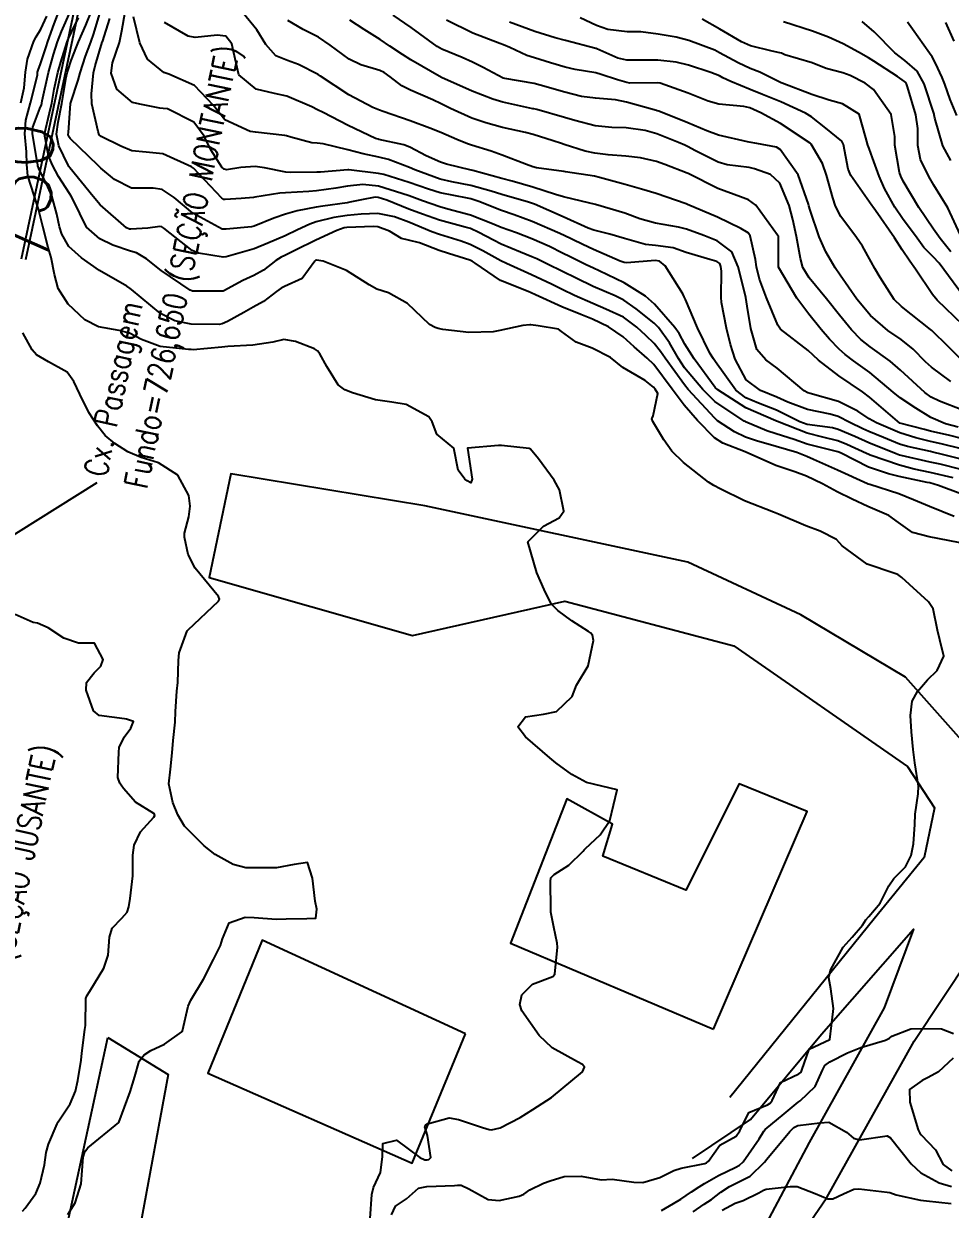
# Model space of a CAD drawing. Header units: metres. Extents: x 318500 to 325275, y 7408834 to 7428799.
# Drawn here: x 323553.6 to 323613.6, y 7419599.6 to 7419676.5 of the extents above; entities that cross this region are included whole.
import ezdxf
from ezdxf.enums import TextEntityAlignment as Align

# ---------------------------------------------------------------- set-up
doc = ezdxf.new("R2010")
doc.units = ezdxf.units.M
doc.header["$MEASUREMENT"] = 0
doc.linetypes.add('CONTINUO', pattern=[0])
for name, color, linetype in [('Canaleta de Drenagem', 151, 'Continuous'), ('Cotas', 45, 'Continuous'), ('Curvas de Nivel 1m', 11, 'Continuous'), ('Curvas de Nivel 5m', 15, 'Continuous'), ('Edificações', 30, 'Continuous'), ('TEXTO', 45, 'Continuous'), ('Vias Primárias', 230, 'Continuous'), ('Vias Secundárias', 230, 'Continuous')]:
    doc.layers.add(name, color=color, linetype=linetype)
doc.styles.add('ROMANS', font='romans', dxfattribs={"height": 0.2})
doc.styles.add('Style-STANDARD', font='STANDARD.shx')

msp = doc.modelspace()

# ---------------------------------------------------------------- linework, layer by layer
at = {"layer": 'Canaleta de Drenagem'}
for points in [[(323560.512, 7419694.585), (323553.429, 7419661.246)], [(323560.806, 7419694.524), (323553.722, 7419661.183)]]:
    msp.add_lwpolyline(points, dxfattribs=at)
at = {"layer": 'Curvas de Nivel 1m', "flags": 128}
for points, elevation in [([(323576.052, 7419599.055), (323576.156, 7419600.61), (323576.277, 7419601.052), (323576.716, 7419602.031), (323576.843, 7419603.043), (323576.877, 7419603.919), (323577.756, 7419604.128), (323579.278, 7419603.007), (323579.6, 7419602.863), (323579.739, 7419602.857), (323579.854, 7419602.884), (323579.979, 7419602.998), (323579.762, 7419604.443), (323579.589, 7419605.003), (323579.654, 7419605.12), (323579.773, 7419605.188), (323581.18, 7419605.585), (323581.777, 7419605.46), (323583.341, 7419604.956), (323583.768, 7419604.831), (323583.907, 7419604.809), (323584.469, 7419604.94), (323585.78, 7419605.59), (323586.589, 7419606.111), (323587.8, 7419606.9), (323589.817, 7419608.561), (323589.945, 7419608.868), (323589.823, 7419609.043), (323589.492, 7419609.208), (323587.838, 7419610.105), (323587.012, 7419610.908), (323585.874, 7419612.52), (323585.742, 7419612.922), (323585.886, 7419613.545), (323586.573, 7419614.233), (323587.898, 7419614.742), (323588.027, 7419614.898), (323588.185, 7419616.637), (323588.175, 7419616.896), (323587.946, 7419617.934), (323587.765, 7419618.902), (323587.763, 7419619.101), (323587.736, 7419620.902), (323587.758, 7419621.128), (323587.987, 7419621.354), (323588.919, 7419621.963), (323589.861, 7419622.872), (323589.931, 7419622.952), (323590.013, 7419623.039), (323590.95, 7419623.932), (323591.58, 7419624.847), (323592.06, 7419626.84), (323590.067, 7419627.321), (323589.121, 7419627.837), (323588.085, 7419628.594), (323587.699, 7419628.904), (323586.11, 7419630.274), (323585.619, 7419630.928), (323586.127, 7419631.573), (323587.295, 7419631.742), (323588.13, 7419631.907), (323589.135, 7419632.885), (323589.42, 7419633.612), (323590.17, 7419634.87), (323590.536, 7419636.524), (323590.464, 7419636.866), (323590.339, 7419637.006), (323590.202, 7419637.096), (323589.114, 7419637.791), (323588.216, 7419638.473), (323587.79, 7419638.904), (323587.328, 7419639.814), (323586.856, 7419640.914), (323586.28, 7419642.92), (323587.276, 7419643.924), (323588.296, 7419644.467), (323588.612, 7419644.895), (323588.321, 7419646.283), (323587.977, 7419646.904), (323586.963, 7419648.301), (323586.45, 7419648.919), (323586.36, 7419648.963), (323584.568, 7419649.153), (323584.362, 7419649.158), (323582.36, 7419648.98), (323582.661, 7419646.975), (323582.567, 7419646.735), (323582.328, 7419646.866), (323582.198, 7419646.981), (323581.76, 7419647.564), (323581.483, 7419648.989), (323580.369, 7419649.895), (323580.073, 7419650.7), (323579.846, 7419651.008), (323578.392, 7419651.826), (323577.462, 7419651.975), (323576.396, 7419652.12), (323574.902, 7419652.576), (323574.405, 7419652.768), (323573.975, 7419653.087), (323573.241, 7419654.285), (323572.783, 7419655.105), (323572.638, 7419655.303), (323572.443, 7419655.422), (323571.211, 7419655.892), (323570.449, 7419656.031), (323569.741, 7419655.853), (323568.445, 7419655.662), (323566.832, 7419655.572), (323566.443, 7419655.528), (323564.591, 7419655.368), (323564.442, 7419655.373), (323564.278, 7419655.385), (323562.443, 7419655.565), (323561.227, 7419656.038), (323560.452, 7419656.443), (323559.79, 7419656.616), (323558.456, 7419656.86), (323557.566, 7419657.309), (323556.475, 7419658.311), (323555.827, 7419659.33), (323555.6, 7419660.237), (323555.38, 7419661.337), (323555.185, 7419661.999), (323554.829, 7419663.346), (323554.557, 7419664.482), (323554.281, 7419665.354), (323553.858, 7419666.636), (323553.799, 7419667.362), (323553.771, 7419668.194), (323553.665, 7419669.364), (323553.744, 7419670.252), (323554.048, 7419671.359), (323554.483, 7419673.167), (323554.504, 7419673.352), (323554.53, 7419673.495), (323554.678, 7419673.899), (323555.049, 7419674.99), (323555.161, 7419675.343), (323555.572, 7419676.482), (323555.89, 7419677.333)], 731), ([(323577.442, 7419599.285), (323577.702, 7419599.846), (323578.402, 7419600.327), (323579.176, 7419601.008), (323579.721, 7419601.128), (323581.507, 7419601.197), (323581.722, 7419601.22), (323581.952, 7419601.206), (323582.438, 7419600.969), (323583.71, 7419600.289), (323584.423, 7419600.226), (323585.714, 7419600.502), (323586.002, 7419600.631), (323586.397, 7419600.913), (323587.296, 7419601.333), (323587.726, 7419601.492), (323588.632, 7419601.785), (323589.734, 7419601.803), (323591.02, 7419601.561), (323591.731, 7419601.598), (323593.14, 7419601.415), (323593.728, 7419601.381), (323594.826, 7419601.711), (323595.74, 7419602.156), (323596.208, 7419602.318), (323597.748, 7419602.627), (323597.848, 7419602.66), (323597.969, 7419602.758), (323598.713, 7419603.798), (323599.767, 7419604.396), (323600.001, 7419604.737), (323600.591, 7419605.925), (323601.796, 7419606.426), (323601.985, 7419606.52), (323602.107, 7419606.705), (323602.637, 7419607.878), (323603.826, 7419608.438), (323603.975, 7419608.532), (323604.029, 7419608.678), (323604.494, 7419610.023), (323605.85, 7419610.66), (323606.059, 7419612.476), (323606.069, 7419612.657), (323605.899, 7419613.945), (323605.784, 7419614.661), (323605.798, 7419614.775), (323605.915, 7419615.184), (323606.707, 7419616.648), (323607.291, 7419617.288), (323607.952, 7419618.074), (323608.176, 7419618.408), (323608.377, 7419618.624), (323609.104, 7419619.482), (323609.669, 7419620.605), (323609.995, 7419621.093), (323610.75, 7419621.845), (323611.105, 7419622.589), (323611.272, 7419623.337), (323611.347, 7419624.587), (323611.374, 7419625.263), (323611.575, 7419626.585), (323611.584, 7419627.076), (323611.354, 7419628.587), (323611.237, 7419629.455), (323611.141, 7419630.59), (323611.075, 7419631.652), (323611.182, 7419632.59), (323611.531, 7419633.212), (323612.164, 7419633.965), (323612.802, 7419634.571), (323613.24, 7419635.508), (323612.98, 7419636.568), (323612.82, 7419637.184), (323612.541, 7419638.575), (323612.227, 7419639.03), (323610.515, 7419640.606), (323610.253, 7419640.786), (323609.98, 7419640.886), (323608.263, 7419641.464), (323606.633, 7419642.655), (323606.472, 7419642.847), (323606.284, 7419643.059), (323605.212, 7419643.599), (323604.293, 7419643.943), (323602.505, 7419644.708), (323602.301, 7419644.787), (323602.187, 7419644.827), (323600.313, 7419645.581), (323598.735, 7419646.353), (323598.327, 7419646.564), (323597.976, 7419646.774), (323596.349, 7419648.057), (323595.605, 7419648.801), (323595.079, 7419649.521), (323594.379, 7419650.714), (323594.341, 7419650.782), (323594.32, 7419650.821), (323594.308, 7419650.894), (323594.384, 7419651.089), (323594.69, 7419652.531), (323594.521, 7419652.818), (323594.412, 7419652.945), (323593.873, 7419653.373), (323592.43, 7419654.211), (323591.619, 7419654.858), (323590.446, 7419655.461), (323589.413, 7419655.849), (323588.457, 7419656.557), (323588.253, 7419656.697), (323586.929, 7419656.923), (323586.461, 7419656.984), (323586.41, 7419656.982), (323585.94, 7419656.935), (323584.457, 7419656.602), (323584.029, 7419656.53), (323582.455, 7419656.477), (323580.769, 7419656.685), (323580.458, 7419656.752), (323580.264, 7419656.809), (323579.903, 7419657.008), (323578.48, 7419658.352), (323577.242, 7419659.049), (323576.494, 7419659.301), (323575.991, 7419659.572), (323574.511, 7419660.501), (323573.015, 7419661.103), (323572.579, 7419661.167), (323572.52, 7419661.15), (323572.472, 7419661.111), (323571.64, 7419659.986), (323570.495, 7419659.464), (323570.276, 7419659.359), (323569.988, 7419659.145), (323569.132, 7419658.502), (323568.474, 7419658.114), (323567.858, 7419657.78), (323566.809, 7419657.185), (323566.459, 7419657.042), (323566.275, 7419657.009), (323564.458, 7419657.02), (323563.385, 7419657.231), (323562.467, 7419657.709), (323560.579, 7419659.269), (323560.491, 7419659.345), (323560.275, 7419659.492), (323558.508, 7419660.496), (323557.349, 7419661.312), (323556.527, 7419662.06), (323556.064, 7419662.855), (323555.917, 7419663.329), (323555.739, 7419664.145), (323555.412, 7419665.337), (323555.16, 7419665.922), (323554.588, 7419667.103), (323554.518, 7419667.28), (323554.513, 7419667.351), (323554.502, 7419667.44), (323554.166, 7419669.357), (323554.194, 7419669.789), (323554.645, 7419670.996), (323554.749, 7419671.248), (323554.773, 7419671.348), (323554.799, 7419671.495), (323555.207, 7419673.342), (323555.525, 7419674.5), (323555.788, 7419675.334), (323556.039, 7419676.001), (323556.633, 7419677.321)], 732), ([(323613.909, 7419644.556), (323612.309, 7419645.196), (323611.273, 7419645.638), (323610.321, 7419646.019), (323608.423, 7419646.629), (323608.33, 7419646.658), (323608.29, 7419646.671), (323606.343, 7419647.556), (323604.79, 7419648.247), (323604.356, 7419648.438), (323603.709, 7419648.697), (323602.364, 7419649.099), (323601.088, 7419649.45), (323600.37, 7419649.696), (323599.66, 7419650.037), (323598.551, 7419650.767), (323598.382, 7419650.923), (323596.661, 7419652.787), (323596.414, 7419653.088), (323595.164, 7419654.809), (323594.877, 7419655.247), (323594.45, 7419655.777), (323593.918, 7419656.292), (323593.338, 7419656.837), (323592.469, 7419657.47), (323591.335, 7419658.004), (323590.482, 7419658.352), (323589.297, 7419658.888), (323588.496, 7419659.278), (323587.793, 7419659.619), (323586.509, 7419660.219), (323584.885, 7419660.946), (323584.522, 7419661.128), (323583.343, 7419661.783), (323582.532, 7419662.188), (323581.945, 7419662.4), (323580.538, 7419662.833), (323580.054, 7419663.015), (323578.549, 7419663.624), (323577.624, 7419663.974), (323576.557, 7419664.197), (323575.473, 7419664.159), (323574.555, 7419664.074), (323573.703, 7419663.943), (323572.548, 7419663.647), (323572.147, 7419663.515), (323571.336, 7419663.128), (323570.536, 7419662.744), (323569.412, 7419662.27), (323568.528, 7419661.914), (323566.719, 7419661.384), (323566.522, 7419661.374), (323564.932, 7419661.622), (323564.526, 7419661.802), (323562.685, 7419663.239), (323562.541, 7419663.339), (323562.43, 7419663.354), (323561.654, 7419663.253), (323560.539, 7419663.173), (323560.453, 7419663.185), (323560.267, 7419663.274), (323558.562, 7419664.753), (323558.107, 7419665.305), (323556.597, 7419667.149), (323556.527, 7419667.249), (323556.486, 7419667.322), (323555.867, 7419668.589), (323555.719, 7419669.334), (323555.843, 7419670.121), (323556.063, 7419671.329), (323556.358, 7419673.015), (323556.426, 7419673.324), (323556.48, 7419673.516), (323556.682, 7419674.114), (323557.015, 7419674.999), (323557.156, 7419675.315), (323557.629, 7419676.398), (323557.995, 7419677.307)], 734), ([(323614.346, 7419647.612), (323612.983, 7419647.938), (323612.353, 7419648.083), (323610.456, 7419648.511), (323610.359, 7419648.536), (323610.15, 7419648.612), (323608.367, 7419649.333), (323607.459, 7419649.732), (323606.375, 7419650.203), (323606.006, 7419650.295), (323604.378, 7419650.529), (323603.893, 7419650.695), (323602.391, 7419651.455), (323601.228, 7419651.897), (323600.403, 7419652.242), (323599.756, 7419652.75), (323598.437, 7419654.571), (323598.305, 7419654.771), (323598.066, 7419655.152), (323597.26, 7419656.782), (323596.487, 7419658.611), (323596.41, 7419658.791), (323596.306, 7419658.98), (323595.179, 7419660.81), (323594.809, 7419661.102), (323594.523, 7419661.145), (323592.682, 7419661.008), (323592.522, 7419661.019), (323592.261, 7419661.114), (323590.53, 7419661.856), (323589.836, 7419662.183), (323588.539, 7419662.814), (323588.483, 7419662.845), (323588.353, 7419662.903), (323586.551, 7419663.684), (323585.393, 7419664.106), (323584.562, 7419664.398), (323583.087, 7419664.972), (323582.573, 7419665.147), (323582.364, 7419665.192), (323580.578, 7419665.538), (323579.826, 7419665.773), (323578.588, 7419666.213), (323576.928, 7419666.722), (323576.596, 7419666.796), (323574.663, 7419667.025), (323574.599, 7419667.03), (323572.83, 7419666.874), (323572.596, 7419666.866), (323570.877, 7419666.855), (323570.596, 7419666.878), (323569.214, 7419667.154), (323568.601, 7419667.239), (323567.666, 7419667.174), (323566.751, 7419667.034), (323566.598, 7419667.063), (323566.449, 7419667.192), (323565.732, 7419668.324), (323565.304, 7419669.21), (323564.633, 7419670.115), (323562.912, 7419670.971), (323562.647, 7419671.012), (323562.431, 7419671.028), (323561.226, 7419671.261), (323560.742, 7419671.359), (323560.652, 7419671.39), (323559.627, 7419672.248), (323559.277, 7419673.291), (323559.352, 7419673.955), (323559.799, 7419675.284), (323559.96, 7419676.032), (323560.171, 7419677.278)], 737), ([(323614.283, 7419642.859), (323612.843, 7419643.129), (323612.287, 7419643.234), (323611.208, 7419643.515), (323610.296, 7419644.177), (323609.664, 7419644.616), (323608.309, 7419645.211), (323607.285, 7419645.676), (323606.323, 7419646.165), (323605.356, 7419646.675), (323604.337, 7419647.169), (323603.579, 7419647.46), (323602.347, 7419647.866), (323600.36, 7419648.74), (323598.907, 7419649.304), (323598.369, 7419649.664), (323597.262, 7419650.781), (323596.395, 7419651.783), (323595.621, 7419652.802), (323594.434, 7419654.4), (323594.011, 7419654.826), (323593.154, 7419655.547), (323592.454, 7419656.201), (323591.5, 7419656.86), (323590.467, 7419657.34), (323589.709, 7419657.643), (323588.479, 7419658.138), (323586.767, 7419658.926), (323586.492, 7419659.058), (323586.293, 7419659.132), (323584.503, 7419659.846), (323582.865, 7419660.975), (323582.657, 7419661.114), (323582.522, 7419661.176), (323581.122, 7419661.597), (323580.528, 7419661.807), (323579.251, 7419662.304), (323578.534, 7419662.466), (323578.077, 7419662.579), (323577.313, 7419663.048), (323576.544, 7419663.321), (323576.264, 7419663.345), (323574.543, 7419663.286), (323574.363, 7419663.262), (323573.884, 7419663.09), (323572.534, 7419662.462), (323571.209, 7419661.812), (323570.523, 7419661.477), (323570.295, 7419661.37), (323569.937, 7419661.146), (323569.131, 7419660.533), (323568.505, 7419660.174), (323567.811, 7419659.86), (323566.565, 7419659.189), (323566.516, 7419659.163), (323566.489, 7419659.153), (323564.536, 7419659.172), (323564.489, 7419659.181), (323564.392, 7419659.221), (323562.509, 7419660.492), (323561.558, 7419661.254), (323560.899, 7419661.64), (323560.525, 7419661.762), (323559.379, 7419662.138), (323558.532, 7419662.544), (323557.668, 7419663.309), (323556.802, 7419665.082), (323556.684, 7419665.319), (323556.573, 7419665.492), (323555.859, 7419666.601), (323555.473, 7419667.337), (323555.2, 7419667.942), (323554.954, 7419669.345), (323555.267, 7419670.715), (323555.42, 7419671.338), (323555.576, 7419672.253), (323555.815, 7419673.333), (323556.002, 7419674.008), (323556.412, 7419675.324), (323556.492, 7419675.534), (323556.71, 7419675.985), (323557.151, 7419676.888)], 733), ([(323613.833, 7419647.062), (323612.342, 7419647.406), (323611.313, 7419647.628), (323610.349, 7419647.877), (323608.454, 7419648.534), (323608.359, 7419648.573), (323608.226, 7419648.632), (323606.946, 7419649.232), (323606.368, 7419649.46), (323605.395, 7419649.699), (323604.373, 7419649.952), (323602.441, 7419650.709), (323602.38, 7419650.738), (323602.336, 7419650.755), (323600.393, 7419651.607), (323598.578, 7419652.767), (323598.412, 7419652.925), (323597.044, 7419654.784), (323596.449, 7419655.724), (323596.069, 7419656.408), (323595.805, 7419656.8), (323594.482, 7419658.312), (323593.889, 7419658.829), (323592.503, 7419659.699), (323590.9, 7419660.48), (323590.517, 7419660.651), (323590.045, 7419660.877), (323589.02, 7419661.387), (323588.527, 7419661.628), (323587.667, 7419662.048), (323586.536, 7419662.562), (323585.541, 7419662.94), (323584.545, 7419663.286), (323583.99, 7419663.517), (323582.557, 7419664.094), (323581.081, 7419664.483), (323580.564, 7419664.619), (323579.454, 7419665.021), (323578.575, 7419665.343), (323578.111, 7419665.503), (323576.584, 7419665.962), (323575.586, 7419666.074), (323574.583, 7419665.967), (323573.832, 7419665.847), (323572.578, 7419665.67), (323572.077, 7419665.618), (323570.576, 7419665.546), (323570.201, 7419665.518), (323568.571, 7419665.244), (323568.499, 7419665.233), (323567.688, 7419665.173), (323566.658, 7419665.099), (323566.569, 7419665.113), (323566.443, 7419665.192), (323564.599, 7419667.125), (323564.476, 7419667.221), (323562.608, 7419668.061), (323561.535, 7419668.182), (323560.61, 7419668.257), (323559.891, 7419668.559), (323558.619, 7419669.181), (323558.493, 7419669.301), (323558.416, 7419669.509), (323558.01, 7419671.306), (323558.002, 7419671.961), (323558.129, 7419673.305), (323558.226, 7419673.763), (323558.69, 7419675.3), (323558.7, 7419675.333), (323559.19, 7419676.826)], 736), ([(323614.356, 7419648.264), (323613.134, 7419648.568), (323612.508, 7419648.724), (323612.362, 7419648.761), (323610.865, 7419649.102), (323610.366, 7419649.252), (323609.324, 7419649.667), (323608.374, 7419650.057), (323607.973, 7419650.233), (323607.142, 7419650.649), (323606.386, 7419651.037), (323605.858, 7419651.198), (323604.392, 7419651.496), (323603.125, 7419651.977), (323602.404, 7419652.29), (323601.338, 7419652.726), (323600.42, 7419653.418), (323599.706, 7419654.751), (323599.402, 7419655.708), (323599.137, 7419656.76), (323598.817, 7419658.433), (323598.798, 7419658.765), (323598.831, 7419660.449), (323598.787, 7419660.766), (323598.708, 7419660.953), (323598.523, 7419661.088), (323598.075, 7419661.224), (323596.529, 7419661.669), (323595.689, 7419661.96), (323594.533, 7419662.127), (323593.891, 7419662.187), (323592.537, 7419662.583), (323591.592, 7419662.859), (323590.544, 7419663.11), (323590.177, 7419663.244), (323588.556, 7419663.979), (323586.705, 7419664.791), (323586.569, 7419664.846), (323586.303, 7419664.933), (323584.577, 7419665.435), (323583.898, 7419665.642), (323582.585, 7419666.012), (323581.338, 7419666.249), (323580.591, 7419666.424), (323578.957, 7419667.026), (323578.602, 7419667.181), (323577.25, 7419667.694), (323576.608, 7419667.853), (323575.592, 7419668.057), (323574.612, 7419668.324), (323573.004, 7419668.719), (323572.616, 7419668.751), (323572.278, 7419668.776), (323570.919, 7419669.136), (323570.621, 7419669.227), (323570.521, 7419669.242), (323568.624, 7419669.459), (323568.276, 7419669.515), (323566.636, 7419670.259), (323565.895, 7419671.201), (323564.669, 7419672.484), (323563.002, 7419673.237), (323562.748, 7419673.307), (323562.681, 7419673.331), (323561.621, 7419674.193), (323561.119, 7419675.266), (323560.725, 7419676.947)], 738), ([(323614.364, 7419648.943), (323613.055, 7419649.258), (323612.368, 7419649.422), (323611.421, 7419649.645), (323610.374, 7419649.97), (323608.855, 7419650.625), (323608.384, 7419650.897), (323607.656, 7419651.376), (323606.4, 7419652.018), (323604.557, 7419652.538), (323604.408, 7419652.574), (323604.173, 7419652.692), (323602.432, 7419654.165), (323601.685, 7419654.721), (323601.106, 7419655.39), (323600.713, 7419656.736), (323600.482, 7419658.184), (323600.402, 7419658.741), (323600.375, 7419658.859), (323599.902, 7419660.749), (323599.486, 7419661.712), (323598.537, 7419662.435), (323597.667, 7419662.779), (323596.546, 7419663.184), (323596.028, 7419663.318), (323594.551, 7419663.561), (323593.538, 7419663.853), (323592.56, 7419664.207), (323590.66, 7419664.778), (323590.569, 7419664.802), (323590.284, 7419664.874), (323588.576, 7419665.277), (323588.062, 7419665.424), (323586.585, 7419665.903), (323585.253, 7419666.281), (323584.593, 7419666.454), (323582.712, 7419666.978), (323582.624, 7419667.004), (323582.6, 7419667.014), (323580.996, 7419667.396), (323580.605, 7419667.526), (323579.684, 7419667.944), (323578.615, 7419668.501), (323578.228, 7419668.648), (323576.619, 7419668.99), (323576.562, 7419669.004), (323576.402, 7419669.063), (323574.632, 7419669.906), (323573.014, 7419670.737), (323572.647, 7419670.923), (323572.262, 7419671.116), (323570.66, 7419671.811), (323569.851, 7419671.964), (323568.666, 7419672.258), (323567.532, 7419673.181), (323567.185, 7419674.695), (323567.082, 7419675.186), (323566.707, 7419675.682), (323566.141, 7419675.766), (323564.706, 7419675.601), (323564.253, 7419675.68), (323562.72, 7419676.567)], 739), ([(323614.165, 7419650.34), (323613.335, 7419650.566), (323612.386, 7419650.979), (323611.418, 7419651.572), (323610.405, 7419652.248), (323609.94, 7419652.615), (323608.429, 7419653.881), (323607.377, 7419654.646), (323606.838, 7419655.048), (323606.447, 7419655.401), (323605.83, 7419656.046), (323605.285, 7419656.678), (323604.475, 7419657.672), (323603.695, 7419658.698), (323602.52, 7419660.71), (323602.523, 7419662.693), (323602.522, 7419662.71), (323602.459, 7419662.794), (323601.042, 7419664.733), (323600.575, 7419665.078), (323600.059, 7419665.266), (323598.586, 7419665.814), (323596.659, 7419666.789), (323596.6, 7419666.818), (323595.159, 7419667.365), (323594.607, 7419667.562), (323593.582, 7419667.807), (323592.611, 7419667.911), (323591.479, 7419667.993), (323590.612, 7419668.105), (323589.978, 7419668.244), (323588.618, 7419668.667), (323588.443, 7419668.727), (323587.913, 7419668.911), (323586.626, 7419669.318), (323586.122, 7419669.441), (323584.632, 7419669.769), (323583.54, 7419670.063), (323582.641, 7419670.376), (323581.257, 7419671.001), (323580.654, 7419671.303), (323580.11, 7419671.564), (323578.667, 7419672.181), (323578.108, 7419672.475), (323577.343, 7419673.05), (323576.957, 7419673.33), (323576.684, 7419673.457), (323575.441, 7419673.832), (323574.691, 7419674.193), (323573.453, 7419675.102), (323572.708, 7419675.621), (323571.711, 7419676.129), (323570.723, 7419676.696)], 741), ([(323614.394, 7419651.472), (323612.949, 7419652.025), (323612.406, 7419652.299), (323612.002, 7419652.586), (323610.431, 7419654.041), (323609.748, 7419654.617), (323608.449, 7419655.564), (323607.846, 7419656.031), (323607.239, 7419656.648), (323606.474, 7419657.607), (323605.623, 7419658.673), (323604.51, 7419660.017), (323604.1, 7419660.694), (323603.946, 7419661.276), (323603.686, 7419662.699), (323603.445, 7419663.813), (323603.206, 7419664.704), (323602.592, 7419666.152), (323602.004, 7419666.719), (323600.964, 7419667.095), (323600.604, 7419667.169), (323599.198, 7419667.354), (323598.608, 7419667.526), (323597.138, 7419668.261), (323596.617, 7419668.535), (323596.445, 7419668.62), (323596.038, 7419668.799), (323594.628, 7419669.359), (323593.883, 7419669.579), (323592.634, 7419669.751), (323591.715, 7419669.778), (323590.635, 7419669.873), (323589.309, 7419670.221), (323588.643, 7419670.429), (323586.859, 7419670.927), (323586.651, 7419670.978), (323586.591, 7419670.991), (323584.657, 7419671.419), (323584.005, 7419671.614), (323582.667, 7419672.127), (323580.68, 7419673.01), (323578.691, 7419674.164), (323578.153, 7419674.496), (323577.32, 7419675.051), (323576.706, 7419675.466), (323575.66, 7419676.131), (323574.725, 7419676.725)], 742), ([(323613.683, 7419653.299), (323612.435, 7419654.228), (323612.043, 7419654.586), (323611.246, 7419655.396), (323610.454, 7419656.032), (323609.609, 7419656.619), (323608.474, 7419657.584), (323607.592, 7419658.643), (323606.513, 7419660.208), (323606.196, 7419660.665), (323605.572, 7419661.716), (323605.157, 7419662.681), (323604.566, 7419664.41), (323604.487, 7419664.691), (323604.465, 7419664.798), (323603.787, 7419666.698), (323602.616, 7419668.353), (323602.393, 7419668.489), (323601.116, 7419668.733), (323600.621, 7419668.826), (323600.514, 7419668.849), (323598.628, 7419669.277), (323597.86, 7419669.549), (323596.639, 7419670.071), (323594.749, 7419670.819), (323594.651, 7419670.853), (323594.606, 7419670.865), (323592.658, 7419671.413), (323591.957, 7419671.561), (323590.662, 7419671.669), (323589.758, 7419671.789), (323588.667, 7419672.065), (323587.074, 7419672.524), (323586.675, 7419672.621), (323584.77, 7419672.949), (323584.696, 7419672.966), (323584.68, 7419672.969), (323583.378, 7419673.66), (323582.69, 7419674), (323582.007, 7419674.304), (323580.698, 7419674.842), (323580.395, 7419675.013), (323578.718, 7419676.253), (323577.553, 7419677.048)], 743), ([(323614.441, 7419654.642), (323613.483, 7419655.598), (323612.484, 7419656.58), (323612.46, 7419656.602), (323612.374, 7419656.669), (323610.483, 7419658.159), (323610.021, 7419658.615), (323609.095, 7419660.04), (323608.764, 7419660.628), (323608.524, 7419661.067), (323607.966, 7419662.07), (323607.576, 7419662.644), (323606.56, 7419664.002), (323606.219, 7419664.665), (323606.037, 7419665.209), (323605.627, 7419666.675), (323605.368, 7419667.439), (323604.638, 7419668.69), (323604.62, 7419668.706), (323604.563, 7419668.748), (323602.64, 7419670.036), (323601.364, 7419670.729), (323600.654, 7419671.035), (323600.264, 7419671.138), (323598.658, 7419671.277), (323597.967, 7419671.47), (323596.668, 7419672.002), (323594.854, 7419672.641), (323594.678, 7419672.664), (323592.885, 7419672.639), (323592.677, 7419672.677), (323592.085, 7419672.856), (323591.033, 7419673.216), (323590.684, 7419673.311), (323589.334, 7419673.538), (323588.688, 7419673.677), (323587.743, 7419673.967), (323586.694, 7419674.282), (323586.206, 7419674.446), (323585.113, 7419674.946), (323584.703, 7419675.122), (323584.448, 7419675.21), (323582.714, 7419675.885), (323581.004, 7419676.728)], 744), ([(323614.494, 7419658.834), (323613.219, 7419660.57), (323612.919, 7419660.969), (323612.528, 7419661.381), (323611.936, 7419661.991), (323611.492, 7419662.596), (323610.559, 7419663.882), (323610.052, 7419664.615), (323609.388, 7419665.822), (323609.04, 7419666.626), (323608.612, 7419667.807), (323608.4, 7419668.415), (323608.314, 7419668.635), (323608.164, 7419669.1), (323607.742, 7419670.644), (323606.66, 7419671.296), (323605.792, 7419671.545), (323604.668, 7419671.909), (323602.744, 7419672.645), (323602.679, 7419672.67), (323602.594, 7419672.711), (323601.315, 7419673.36), (323600.689, 7419673.595), (323599.893, 7419673.953), (323598.698, 7419674.618), (323598.384, 7419674.773), (323596.709, 7419675.411), (323595.886, 7419675.628), (323594.715, 7419675.83), (323593.592, 7419675.962), (323592.717, 7419675.978), (323591.459, 7419676.122), (323590.723, 7419676.388), (323589.658, 7419676.886)], 746), ([(323613.677, 7419661.708), (323612.998, 7419662.573), (323612.549, 7419663.175), (323611.607, 7419664.594), (323610.595, 7419666.288), (323610.44, 7419666.612), (323610.366, 7419666.849), (323610.058, 7419668.616), (323610.054, 7419669.19), (323609.823, 7419670.618), (323608.674, 7419672.238), (323608.131, 7419672.638), (323607.169, 7419673.137), (323606.686, 7419673.309), (323605.614, 7419673.6), (323604.693, 7419673.955), (323602.916, 7419674.489), (323602.699, 7419674.578), (323602.602, 7419674.614), (323602.094, 7419674.719), (323600.705, 7419675.067), (323600.123, 7419675.334), (323598.721, 7419676.149), (323597.576, 7419676.782)], 747), ([(323614.31, 7419662.787), (323613.478, 7419664.566), (323612.592, 7419666.032), (323612.251, 7419666.585), (323611.722, 7419667.704), (323611.549, 7419668.596), (323611.535, 7419669.698), (323611.411, 7419670.599), (323610.868, 7419672.416), (323610.806, 7419672.608), (323610.761, 7419672.689), (323610.682, 7419672.762), (323610.216, 7419673.083), (323608.694, 7419674.073), (323608.342, 7419674.281), (323607.707, 7419674.645), (323606.708, 7419675.199), (323605.756, 7419675.633), (323604.72, 7419676.024), (323602.828, 7419676.61)], 748), ([(323613.678, 7419667.632), (323613.156, 7419668.572), (323612.647, 7419670.365), (323612.612, 7419670.581), (323612.601, 7419670.631), (323611.949, 7419672.591), (323611.506, 7419673.415), (323610.695, 7419674.106), (323610.052, 7419674.616), (323608.72, 7419675.974), (323607.93, 7419676.642)], 749), ([(323613.901, 7419675.374), (323613.36, 7419676.571)], 751), ([(323553.525, 7419599.519), (323553.695, 7419599.714), (323554.384, 7419600.665), (323554.663, 7419601.336), (323554.94, 7419602.54), (323555.062, 7419603.33), (323555.208, 7419603.869), (323555.768, 7419605.19), (323555.808, 7419605.281), (323555.833, 7419605.319), (323556.609, 7419606.49), (323556.947, 7419607.309), (323557.112, 7419608.002), (323557.313, 7419609.305), (323557.359, 7419609.772), (323557.571, 7419611.303), (323557.595, 7419611.562), (323557.633, 7419613.302), (323557.693, 7419613.491), (323557.885, 7419613.795), (323558.797, 7419615.287), (323559.072, 7419616.124), (323559.167, 7419617.281), (323559.338, 7419617.88), (323559.949, 7419618.51), (323560.302, 7419618.917), (323560.406, 7419619.263), (323560.498, 7419619.795), (323560.665, 7419621.26), (323560.667, 7419622.593), (323560.755, 7419623.259), (323561.167, 7419624.108), (323562.037, 7419625.068), (323562.099, 7419625.179), (323562.084, 7419625.24), (323562.041, 7419625.298), (323560.839, 7419626.049), (323560.056, 7419626.916), (323559.917, 7419627.131), (323559.831, 7419627.273), (323559.706, 7419627.635), (323559.771, 7419629.275), (323559.79, 7419629.579), (323560.105, 7419630.257), (323560.532, 7419630.846), (323560.707, 7419631.261), (323560.265, 7419631.411), (323560.122, 7419631.431), (323558.486, 7419631.657), (323558.127, 7419631.968), (323557.642, 7419633.305), (323557.667, 7419633.785), (323558.157, 7419634.425), (323558.602, 7419634.855), (323558.75, 7419635.291), (323558.186, 7419636.337), (323557.157, 7419636.339), (323556.19, 7419636.661), (323555.175, 7419637.335), (323554.497, 7419637.639), (323554.203, 7419637.695), (323553.042, 7419638.201)], 729), ([(323594.926, 7419599.577), (323595.709, 7419600.028), (323596.192, 7419600.303), (323596.874, 7419600.773), (323597.378, 7419601.112), (323597.728, 7419601.321), (323598.637, 7419601.85), (323599.745, 7419602.375), (323599.983, 7419602.5), (323600.215, 7419602.733), (323601.269, 7419604.222), (323601.572, 7419604.713), (323601.654, 7419604.83), (323601.773, 7419604.931), (323602.751, 7419605.73), (323603.799, 7419606.597), (323603.849, 7419606.63), (323603.923, 7419606.679), (323604.881, 7419607.603), (323605.375, 7419608.665), (323605.522, 7419608.974), (323605.835, 7419609.204), (323606.997, 7419609.798), (323607.845, 7419610.132), (323609.439, 7419610.606), (323609.707, 7419610.747), (323609.854, 7419610.868), (323611.093, 7419611.357), (323611.862, 7419611.376), (323613.087, 7419611.337), (323613.857, 7419611.047)], 733), ([(323613.839, 7419609.442), (323612.876, 7419608.564), (323612.208, 7419608.191), (323611.821, 7419607.998), (323610.994, 7419607.406), (323611.022, 7419606.588), (323611.556, 7419604.799), (323611.674, 7419604.581), (323611.769, 7419604.474), (323612.694, 7419603.501), (323613.188, 7419602.558), (323613.744, 7419602.138)], 733), ([(323596.978, 7419599.493), (323597.708, 7419599.974), (323598.179, 7419600.289), (323598.783, 7419600.749), (323599.332, 7419601.137), (323599.729, 7419601.323), (323600.668, 7419601.795), (323601.605, 7419602.712), (323601.752, 7419602.899), (323603.24, 7419604.688), (323603.507, 7419604.951), (323603.776, 7419605.074), (323605.19, 7419605.255), (323605.78, 7419605.297), (323606.922, 7419604.643), (323607.381, 7419604.251), (323607.765, 7419604.159), (323609.566, 7419604.401), (323609.767, 7419604.289), (323611.11, 7419602.586), (323611.742, 7419602.02), (323612.931, 7419601.363), (323613.729, 7419601.13)], 734)]:
    msp.add_lwpolyline(points, dxfattribs=dict(at, elevation=elevation))
at = {"layer": 'Curvas de Nivel 5m', "flags": 128}
for points, elevation in [([(323614.322, 7419646.015), (323612.873, 7419646.572), (323612.332, 7419646.728), (323612.149, 7419646.767), (323610.338, 7419647.148), (323609.635, 7419647.322), (323608.347, 7419647.758), (323606.573, 7419648.657), (323606.431, 7419648.73), (323606.361, 7419648.755), (323604.809, 7419649.128), (323604.366, 7419649.251), (323603.52, 7419649.547), (323602.372, 7419649.917), (323601.766, 7419650.111), (323600.379, 7419650.687), (323600.345, 7419650.706), (323600.282, 7419650.741), (323598.399, 7419652.018), (323597.601, 7419652.778), (323596.431, 7419654.202), (323596.028, 7419654.796), (323595.446, 7419655.802), (323594.733, 7419656.816), (323594.464, 7419657.098), (323593.301, 7419658.014), (323592.486, 7419658.569), (323591.928, 7419658.856), (323590.499, 7419659.469), (323589.397, 7419659.997), (323588.513, 7419660.436), (323587.539, 7419660.915), (323586.847, 7419661.249), (323586.525, 7419661.392), (323585.784, 7419661.681), (323584.533, 7419662.215), (323584.04, 7419662.463), (323583.092, 7419662.972), (323582.544, 7419663.215), (323582.214, 7419663.316), (323580.551, 7419663.759), (323579.433, 7419664.145), (323578.562, 7419664.487), (323577.123, 7419665.052), (323576.573, 7419665.237), (323576.38, 7419665.255), (323575.501, 7419665.076), (323574.733, 7419664.922), (323574.567, 7419664.897), (323572.995, 7419664.672), (323572.562, 7419664.604), (323571.312, 7419664.376), (323570.555, 7419664.151), (323569.811, 7419663.887), (323568.543, 7419663.383), (323568.369, 7419663.336), (323566.724, 7419663.187), (323566.54, 7419663.172), (323566.524, 7419663.174), (323566.461, 7419663.191), (323564.555, 7419664.211), (323563.353, 7419665.232), (323562.578, 7419665.749), (323561.995, 7419665.833), (323560.579, 7419665.841), (323559.473, 7419666.4), (323558.598, 7419667.138), (323558.417, 7419667.302), (323556.617, 7419669.051), (323556.51, 7419669.213), (323556.49, 7419669.322), (323556.497, 7419669.447), (323556.637, 7419671.32), (323556.651, 7419671.394), (323557.136, 7419672.844), (323557.269, 7419673.314), (323557.611, 7419674.39), (323557.952, 7419675.307), (323558.145, 7419675.869), (323558.569, 7419677.302)], 735), ([(323614.371, 7419649.616), (323613.609, 7419649.798), (323612.375, 7419650.087), (323611.976, 7419650.186), (323610.38, 7419650.61), (323608.405, 7419652.3), (323607.95, 7419652.637), (323606.425, 7419653.672), (323605.117, 7419654.68), (323604.766, 7419655.008), (323604.446, 7419655.308), (323602.645, 7419656.708), (323602.464, 7419656.961), (323601.734, 7419658.721), (323601.294, 7419659.942), (323601.095, 7419660.731), (323601.016, 7419661.224), (323600.684, 7419662.738), (323600.543, 7419662.941), (323600.075, 7419663.219), (323598.558, 7419663.966), (323596.618, 7419664.79), (323596.57, 7419664.809), (323596.539, 7419664.822), (323594.58, 7419665.496), (323593.639, 7419665.779), (323592.588, 7419666.075), (323590.925, 7419666.536), (323590.596, 7419666.609), (323588.717, 7419666.898), (323588.616, 7419666.915), (323588.6, 7419666.914), (323586.838, 7419667.162), (323586.603, 7419667.212), (323586.174, 7419667.364), (323584.61, 7419667.974), (323583.899, 7419668.247), (323582.617, 7419668.632), (323582.351, 7419668.718), (323581.679, 7419668.994), (323580.627, 7419669.445), (323579.917, 7419669.731), (323578.638, 7419670.197), (323576.898, 7419670.804), (323576.647, 7419670.891), (323576.223, 7419671.066), (323574.662, 7419671.89), (323572.844, 7419673.108), (323572.681, 7419673.211), (323571.415, 7419673.857), (323570.69, 7419674.116), (323569.949, 7419674.407), (323569.282, 7419675.161), (323568.714, 7419676.094), (323567.819, 7419677.179)], 740), ([(323553.416, 7419671.369), (323553.628, 7419672.333), (323553.725, 7419673.364), (323553.843, 7419674.202), (323554.266, 7419675.357), (323554.414, 7419675.645), (323554.712, 7419676.134), (323555.091, 7419676.978)], 730), ([(323614.466, 7419656.978), (323612.801, 7419658.575), (323612.496, 7419658.952), (323611.396, 7419660.597), (323611.023, 7419661.101), (323610.532, 7419661.84), (323610.035, 7419662.615), (323608.798, 7419664.396), (323608.636, 7419664.629), (323608.571, 7419664.716), (323607.195, 7419666.651), (323607.023, 7419667.072), (323606.733, 7419668.658), (323606.623, 7419668.878), (323605.578, 7419669.734), (323604.647, 7419670.46), (323604.275, 7419670.694), (323602.661, 7419671.44), (323601.476, 7419671.92), (323600.672, 7419672.236), (323599.429, 7419672.759), (323598.916, 7419673), (323598.683, 7419673.116), (323598.124, 7419673.337), (323596.69, 7419673.814), (323595.892, 7419674.002), (323594.693, 7419674.135), (323593.996, 7419674.134), (323592.693, 7419674.13), (323592.102, 7419674.263), (323590.739, 7419674.87), (323590.7, 7419674.885), (323590.674, 7419674.897), (323588.707, 7419675.4), (323588.041, 7419675.579), (323586.716, 7419676.002), (323585.077, 7419676.594)], 745), ([(323614.074, 7419670.559), (323613.642, 7419671.589), (323613.289, 7419672.571), (323613.118, 7419673.007), (323612.694, 7419673.95), (323612.469, 7419674.355), (323612.304, 7419674.586), (323611.188, 7419676.138), (323610.867, 7419676.608)], 750), ([(323556.464, 7419599.308), (323556.926, 7419600.077), (323557.326, 7419601.296), (323557.463, 7419603.028), (323557.537, 7419603.302), (323557.601, 7419603.443), (323557.745, 7419603.641), (323559.77, 7419605.27), (323560.509, 7419607.259), (323560.802, 7419608.247), (323561.083, 7419609.251), (323561.403, 7419609.67), (323561.83, 7419609.932), (323562.718, 7419610.35), (323563.849, 7419611.142), (323563.88, 7419611.189), (323563.889, 7419611.219), (323564.267, 7419612.821), (323564.428, 7419613.212), (323565.256, 7419614.562), (323565.578, 7419615.195), (323565.675, 7419615.422), (323565.91, 7419615.833), (323566.352, 7419616.755), (323566.478, 7419617.182), (323566.907, 7419618.214), (323567.951, 7419618.586), (323568.541, 7419618.564), (323569.95, 7419618.449), (323570.61, 7419618.47), (323571.951, 7419618.492), (323572.533, 7419618.519), (323572.6, 7419619.1), (323572.491, 7419619.628), (323572.319, 7419621.105), (323571.995, 7419622.135), (323571.128, 7419621.988), (323569.99, 7419621.784), (323569.354, 7419621.781), (323567.989, 7419621.79), (323567.169, 7419621.996), (323566.002, 7419622.637), (323565.296, 7419623.201), (323564.029, 7419624.483), (323563.597, 7419625.224), (323563.258, 7419626.018), (323563.011, 7419627.23), (323563.119, 7419628.185), (323563.219, 7419629.229), (323563.286, 7419630.045), (323563.405, 7419631.227), (323563.429, 7419631.925), (323563.522, 7419633.226), (323563.583, 7419633.791), (323563.638, 7419635.225), (323563.684, 7419635.719), (323564.199, 7419637.15), (323564.226, 7419637.194), (323564.247, 7419637.219), (323566.219, 7419639.073), (323566.289, 7419639.189), (323566.223, 7419639.363), (323564.708, 7419641.213), (323564.263, 7419642.097), (323564.012, 7419643.223), (323564.025, 7419643.48), (323564.293, 7419644.535), (323564.383, 7419645.219), (323564.31, 7419645.908), (323563.594, 7419647.227), (323562.342, 7419648.042), (323561.216, 7419648.388), (323560.352, 7419648.739), (323559.515, 7419649.283), (323558.886, 7419649.813), (323558.371, 7419650.435), (323557.83, 7419651.305), (323557.234, 7419652.475), (323556.842, 7419653.316), (323556.419, 7419653.92), (323555.196, 7419654.571), (323554.435, 7419655.032), (323554.14, 7419655.354), (323553.548, 7419656.46)], 730), ([(323598.861, 7419599.59), (323599.71, 7419600.041), (323600.228, 7419600.217), (323601.242, 7419600.717), (323601.546, 7419600.889), (323601.724, 7419600.958), (323603.28, 7419601.133), (323603.727, 7419601.137), (323604.9, 7419600.668), (323605.715, 7419600.336), (323606.034, 7419600.336), (323606.725, 7419600.645), (323607.405, 7419600.955), (323607.725, 7419600.973), (323609.556, 7419600.769), (323609.722, 7419600.737), (323610.139, 7419600.596), (323611.715, 7419600.235), (323612.098, 7419600.19), (323613.712, 7419600.018)], 735)]:
    msp.add_lwpolyline(points, dxfattribs=dict(at, elevation=elevation))
at = {"layer": 'Edificações'}
for points in [[(323598.302, 7419611.317), (323604.367, 7419625.432), (323599.956, 7419627.222), (323596.51, 7419620.337), (323591.133, 7419622.54), (323591.754, 7419624.606), (323588.79, 7419626.258), (323585.137, 7419616.894), (323598.302, 7419611.317)], [(323582.221, 7419611.031), (323569.057, 7419617.09), (323565.541, 7419608.483), (323578.775, 7419602.631), (323582.221, 7419611.031)], [(323559.041, 7419610.792), (323562.97, 7419608.383), (323559.593, 7419590.136), (323554.768, 7419591.031), (323559.041, 7419610.792)]]:
    msp.add_lwpolyline(points, close=True, dxfattribs=at)
at = {"layer": 'TEXTO', "linetype": 'CONTINUO'}
msp.add_polyline3d([(323546.686, 7419639.449, 0), (323558.36, 7419646.749, 0)], dxfattribs=at)
at = {"layer": 'Vias Primárias'}
for points in [[(323415.833, 7419583.302), (323419.047, 7419572.746), (323421.03, 7419562.086), (323421.351, 7419557.374), (323421.618, 7419546.016), (323420.655, 7419534.774), (323419.854, 7419529.552), (323419.495, 7419524.986, 0.238184), (323422.135, 7419522.665), (323425.333, 7419521.775), (323439.384, 7419519.04), (323447.038, 7419517.341, 0.392019), (323449.506, 7419518.783), (323449.894, 7419520.081), (323454.112, 7419536.783), (323456.933, 7419548.508), (323462.14, 7419572.405), (323463.204, 7419579.599, 0.075507), (323463.151, 7419593.445, 0), (323461.926, 7419601.304, 0.173993), (323443.828, 7419629.608, 0.279998), (323404.325, 7419640.182, 0.277838)], [(323934.92, 7420316.776, 0), (323936.242, 7420308.849)], [(323715.644, 7420145.548, 0), (323709.04, 7420132.939)], [(323939.281, 7420278.615, 0), (323933.27, 7420270.921)], [(323836.404, 7420021.217), (323839.692, 7420014.547, -0.172492), (323840.737, 7420005.613, 0), (323839.679, 7420000.995, -0.226003), (323822.498, 7419987.869), (323816.045, 7419986.261), (323809.838, 7419985.761), (323797.857, 7419985.557), (323783.43, 7419986.553), (323778.024, 7419986.103, 0.920221), (323778.024, 7419984.652), (323787.034, 7419982.652), (323805.471, 7419977.44), (323826.967, 7419970.976), (323850.367, 7419962.962), (323868.105, 7419955.747), (323881.534, 7419947.778), (323892.006, 7419939.962), (323903.28, 7419930.644), (323910.885, 7419924.39)], [(323831.088, 7420001.787, 0), (323833.844, 7420008.443, 0.220888)]]:
    msp.add_lwpolyline(points, format="xyb", dxfattribs=at)
at = {"layer": 'Vias Secundárias'}
for points in [[(323637.983, 7419622.353), (323620.597, 7419623.251), (323618.359, 7419624.387), (323615.401, 7419628.887), (323610.752, 7419634.146), (323603.962, 7419638.175), (323596.634, 7419641.601), (323579.594, 7419645.243), (323567.023, 7419647.325), (323565.611, 7419640.609), (323578.787, 7419636.849), (323588.67, 7419639.065), (323599.628, 7419636.177), (323610.87, 7419628.361), (323612.618, 7419625.674), (323611.946, 7419622.451), (323608.714, 7419618.47), (323599.364, 7419606.89)], [(323596.939, 7419602.948), (323600.699, 7419605.48), (323605.303, 7419611.008), (323611.26, 7419617.807), (323609.36, 7419612.701), (323604.499, 7419603.989), (323601.708, 7419598.739)], [(323599.401, 7419591.294), (323605.653, 7419600.405), (323611.297, 7419610.554), (323614.891, 7419615.951)]]:
    msp.add_lwpolyline(points, dxfattribs=at)

# ---------------------------------------------------------------- texts
at = {"layer": 'Cotas', "style": 'Style-STANDARD'}
msp.add_text('730', height=4, rotation=87.4367, dxfattribs=at).set_placement((323553.365, 7419665.495, 730), align=Align.MIDDLE_CENTER)
at = {"layer": 'TEXTO', "style": 'ROMANS', "width": 0.8}
for s, p in [('Fundo=726,650 (SEÇÃO MONTANTE)', (323561.577, 7419646.276)), ('Cx. Passagem', (323558.947, 7419647.039)), ('Fundo=726,789 (SEÇÃO JUSANTE)', (323550.023, 7419602.264))]:
    msp.add_text(s, height=1.5, rotation=78.14785, dxfattribs=at).set_placement(p)

doc.saveas('drawing.dxf')
